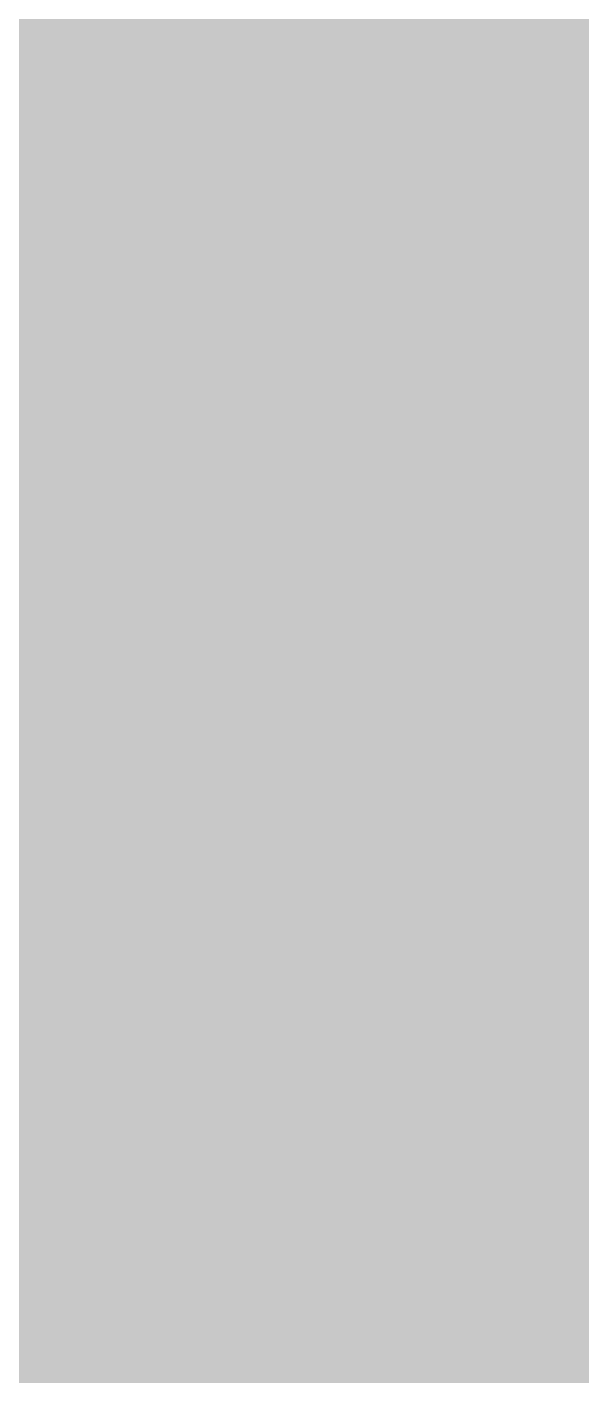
# Model space of a CAD drawing. Header units: millimetres. Extents: x 0 to 318, y 0 to 212.
# Drawn here: x 117.1 to 145.8, y 36.2 to 105.9 of the extents above; entities that cross this region are included whole.
import ezdxf

# ---------------------------------------------------------------- set-up
doc = ezdxf.new("R2010")
doc.units = ezdxf.units.MM

msp = doc.modelspace()

# ---------------------------------------------------------------- hatches: boundary and pattern name
for color, points in [(254, [(14.1633, 0.0536), (13.9878, 0.0533), (13.8125, 0.0559), (13.6373, 0.061), (13.462, 0.0686), (13.2893, 0.0787), (13.114, 0.0914), (12.9413, 0.1041), (12.7686, 0.1219), (12.5959, 0.1397), (12.4231, 0.16), (12.2504, 0.1829), (12.0777, 0.2057), (11.9075, 0.2337), (11.7373, 0.2616), (11.5672, 0.2921), (11.397, 0.3251), (11.2268, 0.3607), (11.0592, 0.3988), (10.8915, 0.4369), (10.7239, 0.4775), (10.5562, 0.5207), (10.3886, 0.5664), (10.2235, 0.6121), (10.0584, 0.6629), (9.8933, 0.7137), (9.7307, 0.7671), (9.5682, 0.8204), (9.4056, 0.8788), (9.2431, 0.9373), (9.083, 0.9982), (8.923, 1.0617), (8.763, 1.1252), (8.6055, 1.1938), (8.4455, 1.2624), (8.2906, 1.331), (8.1331, 1.4046), (7.9781, 1.4783), (7.8232, 1.5545), (7.6708, 1.6332), (7.5184, 1.7145), (7.366, 1.7958), (7.2161, 1.8796), (7.0663, 1.966), (6.919, 2.0523), (6.7716, 2.1438), (6.6243, 2.2352), (6.4795, 2.3266), (6.3348, 2.4232), (6.19, 2.5197), (6.0477, 2.6187), (5.908, 2.7178), (5.7683, 2.8194), (5.6286, 2.9235), (5.4915, 3.0302), (5.3543, 3.1369), (5.2197, 3.2461), (5.0851, 3.3579), (4.953, 3.4722), (4.8209, 3.5865), (4.6914, 3.7033), (4.5644, 3.8202), (4.4348, 3.9395), (4.3104, 4.0615), (4.1859, 4.1859), (4.0615, 4.3104), (3.9395, 4.4348), (3.8202, 4.5618), (3.7033, 4.6914), (3.5865, 4.8209), (3.4722, 4.953), (3.3579, 5.0851), (3.2487, 5.2197), (3.1369, 5.3543), (3.0302, 5.4915), (2.9235, 5.6286), (2.8194, 5.7683), (2.7178, 5.908), (2.6187, 6.0477), (2.5197, 6.19), (2.4232, 6.3348), (2.3266, 6.477), (2.2352, 6.6243), (2.1438, 6.7691), (2.0523, 6.9164), (1.966, 7.0663), (1.8796, 7.2161), (1.7958, 7.366), (1.7145, 7.5184), (1.6332, 7.6708), (1.5545, 7.8232), (1.4783, 7.9781), (1.4046, 8.1331), (1.331, 8.2906), (1.2598, 8.4455), (1.1913, 8.603), (1.1252, 8.763), (1.0592, 8.923), (0.9982, 9.083), (0.9373, 9.2431), (0.8763, 9.4056), (0.8204, 9.5682), (0.7645, 9.7307), (0.7112, 9.8933), (0.6604, 10.0584), (0.6121, 10.2235), (0.5639, 10.3911), (0.5207, 10.5562), (0.4775, 10.7239), (0.4343, 10.8915), (0.3962, 11.0592), (0.3607, 11.2268), (0.3251, 11.397), (0.2921, 11.5672), (0.2616, 11.7373), (0.2311, 11.9075), (0.2057, 12.0802), (0.1803, 12.2504), (0.1575, 12.4231), (0.1372, 12.5959), (0.1194, 12.7686), (0.1041, 12.9413), (0.0889, 13.1166), (0.0787, 13.2893), (0.0686, 13.4645), (0.061, 13.6373), (0.0559, 13.8125), (0.0508, 13.9878), (0.0508, 14.163), (0.0522, 197.6092), (0.0508, 197.7822), (0.0559, 197.9574), (0.061, 198.1327), (0.0686, 198.308), (0.0787, 198.4807), (0.0889, 198.6559), (0.1041, 198.8287), (0.1194, 199.0014), (0.1372, 199.1741), (0.1575, 199.3468), (0.1803, 199.5195), (0.2057, 199.6923), (0.2311, 199.8624), (0.2616, 200.0326), (0.2921, 200.2028), (0.3251, 200.373), (0.3607, 200.5432), (0.3962, 200.7108), (0.4343, 200.8784), (0.4775, 201.0461), (0.5207, 201.2137), (0.5639, 201.3814), (0.6121, 201.5465), (0.6604, 201.7116), (0.7112, 201.8767), (0.7645, 202.0392), (0.8204, 202.2018), (0.8763, 202.3643), (0.9373, 202.5269), (0.9982, 202.6869), (1.0592, 202.8469), (1.1252, 203.007), (1.1913, 203.1644), (1.2598, 203.3245), (1.331, 203.4794), (1.4046, 203.6369), (1.4783, 203.7918), (1.5545, 203.9468), (1.6332, 204.0992), (1.7145, 204.2516), (1.7958, 204.404), (1.8796, 204.5538), (1.966, 204.7037), (2.0523, 204.851), (2.1438, 204.9983), (2.2352, 205.1456), (2.3266, 205.2904), (2.4232, 205.4352), (2.5197, 205.58), (2.6187, 205.7222), (2.7178, 205.8619), (2.8194, 206.0016), (2.9235, 206.1413), (3.0302, 206.2785), (3.1369, 206.4156), (3.2487, 206.5503), (3.3579, 206.6849), (3.4722, 206.817), (3.5865, 206.949), (3.7033, 207.0786), (3.8202, 207.2056), (3.9395, 207.3351), (4.0615, 207.4596), (4.1859, 207.584), (4.3104, 207.7085), (4.4348, 207.8304), (4.5644, 207.9498), (4.6914, 208.0666), (4.8209, 208.1835), (4.953, 208.2978), (5.0851, 208.4121), (5.2197, 208.5213), (5.3543, 208.6331), (5.4915, 208.7397), (5.6286, 208.8464), (5.7683, 208.9506), (5.908, 209.0522), (6.0477, 209.1512), (6.19, 209.2503), (6.3348, 209.3468), (6.4795, 209.4433), (6.6243, 209.5348), (6.7716, 209.6262), (6.919, 209.7176), (7.0663, 209.804), (7.2161, 209.8904), (7.366, 209.9742), (7.5184, 210.0555), (7.6708, 210.1367), (7.8232, 210.2155), (7.9781, 210.2917), (8.1331, 210.3653), (8.2906, 210.439), (8.4455, 210.5101), (8.6055, 210.5787), (8.763, 210.6447), (8.923, 210.7108), (9.083, 210.7717), (9.2431, 210.8327), (9.4056, 210.8937), (9.5682, 210.9495), (9.7307, 211.0054), (9.8933, 211.0588), (10.0584, 211.1096), (10.2235, 211.1578), (10.3886, 211.2061), (10.5562, 211.2493), (10.7239, 211.2924), (10.8915, 211.3356), (11.0592, 211.3737), (11.2268, 211.4093), (11.397, 211.4448), (11.5672, 211.4779), (11.7373, 211.5083), (11.9075, 211.5388), (12.0777, 211.5642), (12.2504, 211.5896), (12.4231, 211.6125), (12.5959, 211.6328), (12.7686, 211.6506), (12.9413, 211.6658), (13.114, 211.6811), (13.2893, 211.6912), (13.462, 211.7014), (13.6373, 211.709), (13.8125, 211.7141), (13.9878, 211.7192), (14.163, 211.7192), (303.4411, 211.7203), (303.6164, 211.7192), (303.7891, 211.7141), (303.9643, 211.709), (304.1396, 211.7014), (304.3149, 211.6912), (304.4876, 211.6811), (304.6603, 211.6658), (304.8356, 211.6506), (305.0083, 211.6328), (305.181, 211.6125), (305.3512, 211.5896), (305.5239, 211.5642), (305.6941, 211.5388), (305.8668, 211.5083), (306.037, 211.4779), (306.2072, 211.4448), (306.3748, 211.4093), (306.545, 211.3737), (306.7126, 211.3356), (306.8803, 211.2924), (307.0479, 211.2493), (307.213, 211.2061), (307.3781, 211.1578), (307.5432, 211.1096), (307.7083, 211.0588), (307.8734, 211.0054), (308.036, 210.9495), (308.1985, 210.8937), (308.3611, 210.8327), (308.5211, 210.7717), (308.6811, 210.7108), (308.8411, 210.6447), (308.9986, 210.5787), (309.1561, 210.5101), (309.3136, 210.439), (309.4711, 210.3653), (309.626, 210.2917), (309.7784, 210.2155), (309.9333, 210.1367), (310.0857, 210.0555), (310.2381, 209.9742), (310.388, 209.8904), (310.5379, 209.804), (310.6852, 209.7176), (310.8325, 209.6262), (310.9798, 209.5348), (311.1246, 209.4433), (311.2694, 209.3468), (311.4116, 209.2503), (311.5539, 209.1512), (311.6961, 209.0522), (311.8358, 208.9506), (311.9755, 208.8464), (312.1127, 208.7397), (312.2473, 208.6331), (312.3844, 208.5213), (312.5165, 208.4121), (312.6511, 208.2978), (312.7807, 208.1835), (312.9128, 208.0666), (313.0398, 207.9498), (313.1668, 207.8304), (313.2938, 207.7085), (313.4182, 207.584), (313.5427, 207.4596), (313.6621, 207.3351), (313.784, 207.2056), (313.9008, 207.0786), (314.0177, 206.949), (314.132, 206.817), (314.2463, 206.6849), (314.3555, 206.5503), (314.4647, 206.4156), (314.5739, 206.2785), (314.6781, 206.1413), (314.7822, 206.0016), (314.8863, 205.8619), (314.9854, 205.7222), (315.0845, 205.58), (315.181, 205.4352), (315.275, 205.2904), (315.3689, 205.1456), (315.4604, 204.9983), (315.5493, 204.851), (315.6382, 204.7037), (315.7245, 204.5538), (315.8084, 204.404), (315.8896, 204.2516), (315.9684, 204.0992), (316.0471, 203.9468), (316.1233, 203.7918), (316.1995, 203.6369), (316.2706, 203.4794), (316.3418, 203.3245), (316.4103, 203.1644), (316.4764, 203.007), (316.5424, 202.8469), (316.6059, 202.6869), (316.6669, 202.5269), (316.7253, 202.3643), (316.7812, 202.2018), (316.8371, 202.0392), (316.8904, 201.8767), (316.9412, 201.7116), (316.9895, 201.5465), (317.0377, 201.3814), (317.0834, 201.2137), (317.1266, 201.0461), (317.1673, 200.8784), (317.2054, 200.7108), (317.2435, 200.5432), (317.2765, 200.373), (317.3095, 200.2028), (317.34, 200.0326), (317.3705, 199.8624), (317.3959, 199.6923), (317.4213, 199.5195), (317.4441, 199.3468), (317.4644, 199.1741), (317.4822, 199.0014), (317.4975, 198.8287), (317.5127, 198.6559), (317.5229, 198.4807), (317.533, 198.308), (317.5406, 198.1327), (317.5457, 197.9574), (317.5508, 197.7822), (317.5508, 197.6069), (317.5522, 14.1647), (317.5508, 13.9878), (317.5457, 13.8125), (317.5406, 13.6373), (317.533, 13.4645), (317.5229, 13.2893), (317.5127, 13.1166), (317.4975, 12.9413), (317.4822, 12.7686), (317.4644, 12.5959), (317.4441, 12.4231), (317.4213, 12.2504), (317.3959, 12.0802), (317.3705, 11.9075), (317.34, 11.7373), (317.3095, 11.5672), (317.2765, 11.397), (317.2435, 11.2268), (317.2054, 11.0592), (317.1673, 10.8915), (317.1266, 10.7239), (317.0834, 10.5562), (317.0377, 10.3911), (316.9895, 10.2235), (316.9412, 10.0584), (316.8904, 9.8933), (316.8371, 9.7307), (316.7812, 9.5682), (316.7253, 9.4056), (316.6669, 9.2431), (316.6059, 9.083), (316.5424, 8.923), (316.4764, 8.763), (316.4103, 8.603), (316.3418, 8.4455), (316.2706, 8.2906), (316.1995, 8.1331), (316.1233, 7.9781), (316.0471, 7.8232), (315.9684, 7.6708), (315.8896, 7.5184), (315.8084, 7.366), (315.7245, 7.2161), (315.6382, 7.0663), (315.5493, 6.9164), (315.4604, 6.7691), (315.3689, 6.6243), (315.275, 6.477), (315.181, 6.3348), (315.0845, 6.19), (314.9854, 6.0477), (314.8863, 5.908), (314.7822, 5.7683), (314.6781, 5.6286), (314.5739, 5.4915), (314.4647, 5.3543), (314.3555, 5.2197), (314.2463, 5.0851), (314.132, 4.953), (314.0177, 4.8209), (313.9008, 4.6914), (313.784, 4.5618), (313.6621, 4.4348), (313.5427, 4.3104), (313.4182, 4.1859), (313.2938, 4.0615), (313.1668, 3.9395), (313.0398, 3.8202), (312.9128, 3.7033), (312.7807, 3.5865), (312.6511, 3.4722), (312.5165, 3.3579), (312.3844, 3.2461), (312.2473, 3.1369), (312.1127, 3.0302), (311.9755, 2.9235), (311.8358, 2.8194), (311.6961, 2.7178), (311.5539, 2.6187), (311.4116, 2.5197), (311.2694, 2.4232), (311.1246, 2.3266), (310.9798, 2.2352), (310.8325, 2.1438), (310.6852, 2.0523), (310.5379, 1.966), (310.388, 1.8796), (310.2381, 1.7958), (310.0857, 1.7145), (309.9333, 1.6332), (309.7784, 1.5545), (309.626, 1.4783), (309.4711, 1.4046), (309.3136, 1.331), (309.1561, 1.2624), (308.9986, 1.1938), (308.8411, 1.1252), (308.6811, 1.0617), (308.5211, 0.9982), (308.3611, 0.9373), (308.1985, 0.8788), (308.036, 0.8204), (307.8734, 0.7671), (307.7083, 0.7137), (307.5432, 0.6629), (307.3781, 0.6121), (307.213, 0.5664), (307.0479, 0.5207), (306.8803, 0.4775), (306.7126, 0.4369), (306.545, 0.3988), (306.3748, 0.3607), (306.2072, 0.3251), (306.037, 0.2921), (305.8668, 0.2616), (305.6941, 0.2337), (305.5239, 0.2057), (305.3512, 0.1829), (305.181, 0.16), (305.0083, 0.1397), (304.8356, 0.1219), (304.6603, 0.1041), (304.4876, 0.0914), (304.3149, 0.0787), (304.1396, 0.0686), (303.9643, 0.061), (303.7891, 0.0559), (303.6164, 0.0533), (303.4411, 0.0533)]), (24, [(14.1633, 5.3453), (13.9344, 5.3467), (13.7084, 5.3543), (13.4849, 5.3696), (13.2613, 5.3899), (13.0378, 5.4153), (12.8194, 5.4458), (12.6009, 5.4813), (12.385, 5.522), (12.1717, 5.5702), (11.9583, 5.621), (11.7475, 5.6794), (11.5392, 5.7404), (11.3335, 5.8064), (11.1303, 5.8801), (10.9296, 5.9563), (10.729, 6.0376), (10.5334, 6.1239), (10.3378, 6.2128), (10.1473, 6.3094), (9.9593, 6.4084), (9.7714, 6.5126), (9.5885, 6.6218), (9.4082, 6.7335), (9.2304, 6.8504), (9.0576, 6.9698), (8.8849, 7.0968), (8.7173, 7.2238), (8.5522, 7.3584), (8.3896, 7.4955), (8.2321, 7.6352), (8.0772, 7.78), (7.9273, 7.9273), (7.7775, 8.0772), (7.6352, 8.2321), (7.493, 8.3922), (7.3558, 8.5522), (7.2238, 8.7173), (7.0942, 8.8875), (6.9698, 9.0576), (6.8504, 9.2329), (6.7335, 9.4107), (6.6192, 9.591), (6.5126, 9.7739), (6.4084, 9.9593), (6.3068, 10.1473), (6.2128, 10.3403), (6.1214, 10.5334), (6.035, 10.7315), (5.9538, 10.9296), (5.8776, 11.1303), (5.8064, 11.3335), (5.7404, 11.5418), (5.6769, 11.75), (5.621, 11.9583), (5.5677, 12.1717), (5.522, 12.385), (5.4813, 12.6009), (5.4432, 12.8194), (5.4127, 13.0404), (5.3873, 13.2613), (5.3696, 13.4849), (5.3543, 13.7084), (5.3467, 13.937), (5.3416, 14.163), (5.3439, 197.6092), (5.3467, 197.8355), (5.3543, 198.0616), (5.3696, 198.2851), (5.3873, 198.5086), (5.4127, 198.7321), (5.4432, 198.9506), (5.4813, 199.169), (5.522, 199.3849), (5.5677, 199.5983), (5.621, 199.8116), (5.6769, 200.0225), (5.7404, 200.2307), (5.8064, 200.4365), (5.8776, 200.6397), (5.9538, 200.8403), (6.035, 201.041), (6.1214, 201.2366), (6.2128, 201.4322), (6.3068, 201.6227), (6.4084, 201.8106), (6.5126, 201.9986), (6.6192, 202.1815), (6.7335, 202.3618), (6.8504, 202.5396), (6.9698, 202.7123), (7.0942, 202.885), (7.2238, 203.0527), (7.3558, 203.2178), (7.493, 203.3803), (7.6352, 203.5378), (7.7775, 203.6928), (7.9273, 203.8426), (8.0772, 203.9925), (8.2321, 204.1347), (8.3896, 204.277), (8.5522, 204.4141), (8.7173, 204.5462), (8.8849, 204.6757), (9.0576, 204.8002), (9.2304, 204.9196), (9.4082, 205.0364), (9.5885, 205.1507), (9.7714, 205.2574), (9.9593, 205.3615), (10.1473, 205.4631), (10.3378, 205.5571), (10.5334, 205.6486), (10.729, 205.7349), (10.9296, 205.8162), (11.1303, 205.8924), (11.3335, 205.9635), (11.5392, 206.0296), (11.7475, 206.0931), (11.9583, 206.1489), (12.1717, 206.2023), (12.385, 206.248), (12.6009, 206.2886), (12.8194, 206.3267), (13.0378, 206.3572), (13.2613, 206.3826), (13.4849, 206.4004), (13.7084, 206.4156), (13.9344, 206.4233), (14.163, 206.4283), (303.4411, 206.4286), (303.6672, 206.4233), (303.8932, 206.4156), (304.1193, 206.4004), (304.3428, 206.3826), (304.5638, 206.3572), (304.7822, 206.3267), (305.0007, 206.2886), (305.2166, 206.248), (305.4325, 206.2023), (305.6433, 206.1489), (305.8541, 206.0931), (306.0624, 206.0296), (306.2681, 205.9635), (306.4713, 205.8924), (306.6745, 205.8162), (306.8726, 205.7349), (307.0708, 205.6486), (307.2638, 205.5571), (307.4543, 205.4631), (307.6448, 205.3615), (307.8302, 205.2574), (308.0131, 205.1507), (308.1934, 205.0364), (308.3712, 204.9196), (308.5465, 204.8002), (308.7167, 204.6757), (308.8843, 204.5462), (309.0494, 204.4141), (309.212, 204.277), (309.3695, 204.1347), (309.5244, 203.9925), (309.6768, 203.8426), (309.8241, 203.6928), (309.9689, 203.5378), (310.1086, 203.3803), (310.2458, 203.2178), (310.3778, 203.0527), (310.5074, 202.885), (310.6318, 202.7123), (310.7538, 202.5396), (310.8706, 202.3618), (310.9824, 202.1815), (311.0916, 201.9986), (311.1957, 201.8106), (311.2948, 201.6227), (311.3888, 201.4322), (311.4802, 201.2366), (311.5666, 201.041), (311.6478, 200.8403), (311.724, 200.6397), (311.7952, 200.4365), (311.8637, 200.2307), (311.9247, 200.0225), (311.9806, 199.8116), (312.0339, 199.5983), (312.0796, 199.3849), (312.1203, 199.169), (312.1584, 198.9506), (312.1889, 198.7321), (312.2143, 198.5086), (312.2346, 198.2851), (312.2473, 198.0616), (312.2574, 197.8355), (312.26, 197.6069), (312.2605, 14.1647), (312.2574, 13.937), (312.2473, 13.7084), (312.2346, 13.4849), (312.2143, 13.2613), (312.1889, 13.0404), (312.1584, 12.8194), (312.1203, 12.6009), (312.0796, 12.385), (312.0339, 12.1717), (311.9806, 11.9583), (311.9247, 11.75), (311.8637, 11.5418), (311.7952, 11.3335), (311.724, 11.1303), (311.6478, 10.9296), (311.5666, 10.7315), (311.4802, 10.5334), (311.3888, 10.3403), (311.2948, 10.1473), (311.1957, 9.9593), (311.0916, 9.7739), (310.9824, 9.591), (310.8706, 9.4107), (310.7538, 9.2329), (310.6318, 9.0576), (310.5074, 8.8875), (310.3778, 8.7173), (310.2458, 8.5522), (310.1086, 8.3922), (309.9689, 8.2321), (309.8241, 8.0772), (309.6768, 7.9273), (309.5244, 7.78), (309.3695, 7.6352), (309.212, 7.4955), (309.0494, 7.3584), (308.8843, 7.2238), (308.7167, 7.0968), (308.5465, 6.9698), (308.3712, 6.8504), (308.1934, 6.7335), (308.0131, 6.6218), (307.8302, 6.5126), (307.6448, 6.4084), (307.4543, 6.3094), (307.2638, 6.2128), (307.0708, 6.1239), (306.8726, 6.0376), (306.6745, 5.9563), (306.4713, 5.8801), (306.2681, 5.8064), (306.0624, 5.7404), (305.8541, 5.6794), (305.6433, 5.621), (305.4325, 5.5702), (305.2166, 5.522), (305.0007, 5.4813), (304.7822, 5.4458), (304.5638, 5.4153), (304.3428, 5.3899), (304.1193, 5.3696), (303.8932, 5.3543), (303.6672, 5.3467), (303.4411, 5.3442)])]:
    msp.add_hatch(color=color).paths.add_polyline_path(points)
h = msp.add_hatch(color=254)
h.paths.add_polyline_path([(145.499, 63.1511), (145.499, 66.7699), (145.4963, 67.2363), (145.4887, 67.6961), (145.481, 68.1507), (145.4658, 68.5978), (145.448, 69.0372), (145.4252, 69.4715), (145.3998, 69.9008), (145.3667, 70.3199), (145.3312, 70.7339), (145.2931, 71.1429), (145.2474, 71.5416), (145.1991, 71.9353), (145.1458, 72.324), (145.0873, 72.7024), (145.0238, 73.0758), (144.9578, 73.4416), (144.8841, 73.8022), (144.8079, 74.1528), (144.7241, 74.4982), (144.6378, 74.8386), (144.5438, 75.1688), (144.4473, 75.4939), (144.3431, 75.8114), (144.2364, 76.1213), (144.1221, 76.4235), (144.0028, 76.7182), (143.8783, 77.0077), (143.7488, 77.2897), (143.6116, 77.564), (143.4719, 77.8307), (143.3246, 78.0898), (143.1722, 78.3412), (143.0147, 78.5876), (142.8496, 78.8238), (142.6794, 79.055), (142.5042, 79.2759), (142.3213, 79.4918), (142.1333, 79.7001), (141.9377, 79.9008), (141.7371, 80.0938), (141.5288, 80.2767), (141.3154, 80.4545), (141.097, 80.6247), (140.8709, 80.7872), (140.6373, 80.9422), (140.3985, 81.0895), (140.1521, 81.2292), (139.8981, 81.3613), (139.639, 81.4832), (139.3723, 81.6), (139.1006, 81.7067), (138.8186, 81.8083), (138.5316, 81.8998), (138.237, 81.9861), (137.9372, 82.0623), (137.6274, 82.1309), (137.3124, 82.1919), (136.9898, 82.2427), (136.6596, 82.2884), (136.3218, 82.3239), (135.9764, 82.3544), (135.6233, 82.3747), (135.2626, 82.3849), (134.8943, 82.39), (134.5311, 82.3849), (134.173, 82.3747), (133.8224, 82.3544), (133.4795, 82.3265), (133.1417, 82.2909), (132.809, 82.2452), (132.4813, 82.1944), (132.1638, 82.1334), (131.8489, 82.0649), (131.5415, 81.9887), (131.2393, 81.9023), (130.9446, 81.8109), (130.6551, 81.7093), (130.3706, 81.5975), (130.0937, 81.4807), (129.8219, 81.3537), (129.5578, 81.2165), (129.2962, 81.0743), (129.0447, 80.9219), (128.7958, 80.7593), (128.5545, 80.5917), (128.3183, 80.4113), (128.0897, 80.2259), (127.8636, 80.0303), (127.6477, 79.8246), (127.4343, 79.6112), (127.2286, 79.3877), (127.0279, 79.1566), (126.8324, 78.9178), (126.6419, 78.6689), (126.459, 78.4098), (126.2812, 78.1431), (126.1085, 77.8662), (125.9434, 77.5818), (125.7833, 77.2871), (125.6284, 76.9849), (125.4785, 76.6724), (125.3338, 76.3499), (125.1966, 76.0171), (125.0645, 75.6768), (124.9375, 75.3262), (124.8156, 74.9681), (124.7013, 74.5998), (124.5895, 74.2213), (124.4854, 73.8327), (124.3863, 73.4365), (124.2924, 73.0275), (124.206, 72.611), (124.1222, 72.1868), (124.046, 71.7499), (123.9723, 71.3054), (123.9063, 70.8482), (123.8453, 70.3834), (123.7894, 69.9084), (123.7412, 69.4233), (123.6955, 68.9305), (123.6548, 68.4251), (123.6218, 67.9094), (123.5939, 67.3862), (123.5685, 66.8503), (123.5507, 66.3067), (123.538, 65.7504), (123.5304, 65.1866), (123.5278, 64.61), (123.5329, 63.975), (123.5456, 63.3552), (123.5659, 62.7532), (123.5964, 62.164), (123.637, 61.5925), (123.6828, 61.0337), (123.7386, 60.4901), (123.8021, 59.9618), (123.8733, 59.4487), (123.952, 58.9509), (124.0384, 58.4657), (124.1298, 57.9933), (124.2314, 57.5361), (124.3406, 57.0916), (124.4549, 56.6623), (124.5768, 56.2432), (124.7064, 55.8394), (124.841, 55.4482), (124.9832, 55.0697), (125.1306, 54.704), (125.2855, 54.3484), (125.4455, 54.008), (125.6132, 53.6778), (125.7833, 53.3578), (125.9611, 53.053), (126.144, 52.7558), (126.3345, 52.4713), (126.5276, 52.1995), (126.7257, 51.9354), (126.9314, 51.6839), (127.1397, 51.4426), (127.3531, 51.2115), (127.5715, 50.9905), (127.7925, 50.7797), (128.0211, 50.5765), (128.2522, 50.386), (128.4859, 50.2031), (128.7247, 50.0278), (128.9685, 49.8627), (129.2123, 49.7078), (129.4638, 49.5605), (129.7153, 49.4208), (129.9718, 49.2887), (130.2309, 49.1668), (130.4925, 49.0525), (130.7592, 48.9433), (131.0259, 48.8442), (131.2951, 48.7502), (131.5669, 48.6664), (131.8438, 48.5877), (132.1206, 48.514), (132.3975, 48.448), (132.6794, 48.3895), (132.9614, 48.3362), (133.2433, 48.2879), (133.5303, 48.2473), (133.8174, 48.2117), (134.1044, 48.1813), (134.3914, 48.1559), (134.681, 48.1355), (134.9731, 48.1203), (135.2626, 48.1076), (135.5547, 48.1025), (135.8468, 48.1), (136.0094, 48.1025), (136.1719, 48.1051), (136.337, 48.1076), (136.4996, 48.1152), (136.6647, 48.1228), (136.8273, 48.133), (136.9898, 48.1432), (137.1524, 48.1559), (137.3149, 48.1711), (137.4775, 48.1889), (137.6401, 48.2041), (137.8001, 48.2244), (137.9626, 48.2448), (138.1227, 48.2676), (138.2827, 48.2905), (138.4427, 48.3159), (138.6002, 48.3413), (138.7602, 48.3692), (138.9177, 48.3972), (139.0726, 48.4276), (139.2301, 48.4581), (139.385, 48.4911), (139.54, 48.5242), (139.6949, 48.5597), (139.8473, 48.5953), (139.9997, 48.6308), (140.1521, 48.6689), (140.302, 48.707), (140.4518, 48.7451), (140.6017, 48.7858), (140.749, 48.829), (140.8938, 48.8696), (141.0386, 48.9128), (141.1834, 48.956), (141.3281, 49.0017), (141.4678, 49.0449), (141.6101, 49.0906), (141.7472, 49.1363), (141.8869, 49.1846), (142.0216, 49.2328), (142.1587, 49.2785), (142.2908, 49.3268), (142.4229, 49.3776), (142.555, 49.4259), (142.6845, 49.4767), (142.8115, 49.5249), (142.936, 49.5757), (143.0604, 49.6265), (143.1849, 49.6773), (143.3043, 49.7281), (143.4236, 49.7815), (143.543, 49.8323), (143.6573, 49.8831), (143.7716, 49.9339), (143.8834, 49.9872), (143.9926, 50.038), (144.1018, 50.0913), (144.2085, 50.1421), (144.3126, 50.1929), (144.4142, 50.2463), (144.5133, 50.2971), (144.6124, 50.3479), (144.7063, 50.3987), (144.8003, 50.4495), (142.959, 55.0869), (142.8471, 55.0316), (142.7378, 54.9808), (142.6286, 54.9275), (142.5169, 54.8767), (142.4076, 54.8259), (142.2984, 54.7776), (142.1892, 54.7294), (142.08, 54.6811), (141.9708, 54.6329), (141.8615, 54.5871), (141.7523, 54.5414), (141.6431, 54.4957), (141.5339, 54.4525), (141.4272, 54.4093), (141.318, 54.3662), (141.2088, 54.3255), (141.1021, 54.2849), (140.9929, 54.2442), (140.8862, 54.2036), (140.777, 54.1655), (140.6703, 54.1274), (140.5636, 54.0918), (140.4544, 54.0563), (140.3477, 54.0207), (140.241, 53.9852), (140.1343, 53.9521), (140.0277, 53.9191), (139.921, 53.8861), (139.8143, 53.8556), (139.7102, 53.8251), (139.6035, 53.7947), (139.4968, 53.7667), (139.3927, 53.7388), (139.286, 53.7134), (139.1818, 53.6854), (139.0777, 53.66), (138.971, 53.6372), (138.8669, 53.6118), (138.7627, 53.5889), (138.6586, 53.5686), (138.5545, 53.5457), (138.4503, 53.5254), (138.3462, 53.5076), (138.2446, 53.4899), (138.1404, 53.4721), (138.0388, 53.4543), (137.9347, 53.4391), (137.8331, 53.4238), (137.7315, 53.4086), (137.6299, 53.3959), (137.5283, 53.3832), (137.4267, 53.373), (137.3251, 53.3629), (137.2235, 53.3527), (137.1219, 53.3451), (137.0228, 53.3349), (136.9212, 53.3298), (136.8222, 53.3222), (136.7231, 53.3171), (136.6215, 53.3146), (136.5225, 53.3121), (136.4234, 53.3095), (136.3269, 53.307), (136.2278, 53.307), (136.0602, 53.307), (135.8976, 53.3095), (135.7325, 53.3121), (135.5725, 53.3146), (135.4099, 53.3197), (135.2525, 53.3273), (135.095, 53.3349), (134.9375, 53.3476), (134.7851, 53.3603), (134.6302, 53.3756), (134.4803, 53.3933), (134.3304, 53.4162), (134.1831, 53.4391), (134.0358, 53.467), (133.8936, 53.4975), (133.7513, 53.533), (133.6091, 53.5711), (133.4719, 53.6118), (133.3348, 53.6575), (133.2001, 53.7083), (133.0681, 53.7642), (132.936, 53.8251), (132.809, 53.8886), (132.682, 53.9598), (132.5575, 54.036), (132.4356, 54.1172), (132.3162, 54.2036), (132.1968, 54.295), (132.0825, 54.3941), (131.9682, 54.4982), (131.859, 54.61), (131.7498, 54.7268), (131.6457, 54.8513), (131.5415, 54.9834), (131.4399, 55.1231), (131.3409, 55.2704), (131.2469, 55.4228), (131.1529, 55.5854), (131.0615, 55.7555), (130.9726, 55.9333), (130.8887, 56.1188), (130.8049, 56.3143), (130.7262, 56.5175), (130.65, 56.7309), (130.5738, 56.9519), (130.5027, 57.183), (130.4341, 57.4243), (130.3706, 57.6732), (130.3071, 57.9349), (130.2487, 58.2041), (130.1902, 58.4835), (130.1369, 58.7756), (130.0886, 59.0753), (130.0404, 59.3877), (129.9972, 59.7129), (129.9566, 60.0456), (129.9185, 60.3936), (129.8854, 60.7492), (129.8524, 61.12), (129.827, 61.501), (129.8016, 61.8947), (129.7813, 62.3011), (129.7635, 62.7177), (129.7508, 63.1495)])
edge = h.paths.add_edge_path(flags=16)
edge.add_line((134.7682, 77.3751), (134.9299, 77.3735))
edge.add_line((134.9299, 77.3735), (135.0874, 77.3684))
edge.add_line((135.0874, 77.3684), (135.2448, 77.3608))
edge.add_line((135.2448, 77.3608), (135.3972, 77.3506))
edge.add_line((135.3972, 77.3506), (135.5446, 77.3354))
edge.add_line((135.5446, 77.3354), (135.6919, 77.3176))
edge.add_line((135.6919, 77.3176), (135.8341, 77.2973))
edge.add_line((135.8341, 77.2973), (135.9738, 77.2744))
edge.add_line((135.9738, 77.2744), (136.111, 77.2465))
edge.add_line((136.111, 77.2465), (136.2456, 77.2135))
edge.add_line((136.2456, 77.2135), (136.3777, 77.1804))
edge.add_line((136.3777, 77.1804), (136.5047, 77.1398))
edge.add_line((136.5047, 77.1398), (136.6291, 77.0966))
edge.add_line((136.6291, 77.0966), (136.7511, 77.0509))
edge.add_line((136.7511, 77.0509), (136.8704, 76.9976))
edge.add_line((136.8704, 76.9976), (136.9873, 76.9442))
edge.add_line((136.9873, 76.9442), (137.099, 76.8833))
edge.add_line((137.099, 76.8833), (137.2108, 76.8198))
edge.add_line((137.2108, 76.8198), (137.3175, 76.7512))
edge.add_line((137.3175, 76.7512), (137.4242, 76.6775))
edge.add_line((137.4242, 76.6775), (137.5258, 76.5988))
edge.add_line((137.5258, 76.5988), (137.6248, 76.515))
edge.add_line((137.6248, 76.515), (137.7213, 76.4286))
edge.add_line((137.7213, 76.4286), (137.8153, 76.3346))
edge.add_line((137.8153, 76.3346), (137.9068, 76.2381))
edge.add_line((137.9068, 76.2381), (137.9957, 76.134))
edge.add_line((137.9957, 76.134), (138.082, 76.0273))
edge.add_line((138.082, 76.0273), (138.1658, 75.913))
edge.add_line((138.1658, 75.913), (138.2471, 75.7936))
edge.add_line((138.2471, 75.7936), (138.3259, 75.6717))
edge.add_line((138.3259, 75.6717), (138.3995, 75.5396))
edge.add_line((138.3995, 75.5396), (138.4732, 75.405))
edge.add_line((138.4732, 75.405), (138.5443, 75.2627))
edge.add_line((138.5443, 75.2627), (138.6129, 75.1154))
edge.add_line((138.6129, 75.1154), (138.6789, 74.963))
edge.add_line((138.6789, 74.963), (138.7424, 74.803))
edge.add_line((138.7424, 74.803), (138.8034, 74.6379))
edge.add_line((138.8034, 74.6379), (138.8643, 74.4677))
edge.add_line((138.8643, 74.4677), (138.9202, 74.2899))
edge.add_line((138.9202, 74.2899), (138.9736, 74.1045))
edge.add_line((138.9736, 74.1045), (139.0269, 73.914))
edge.add_line((139.0269, 73.914), (139.0777, 73.7184))
edge.add_line((139.0777, 73.7184), (139.1234, 73.5127))
edge.add_line((139.1234, 73.5127), (139.1691, 73.3019))
edge.add_line((139.1691, 73.3019), (139.2123, 73.086))
edge.add_line((139.2123, 73.086), (139.253, 72.8599))
edge.add_line((139.253, 72.8599), (139.2936, 72.6288))
edge.add_line((139.2936, 72.6288), (139.3292, 72.39))
edge.add_line((139.3292, 72.39), (139.3647, 72.1436))
edge.add_line((139.3647, 72.1436), (139.3977, 71.8922))
edge.add_line((139.3977, 71.8922), (139.4282, 71.6305))
edge.add_line((139.4282, 71.6305), (139.4562, 71.3638))
edge.add_line((139.4562, 71.3638), (139.4841, 71.087))
edge.add_line((139.4841, 71.087), (139.5095, 70.805))
edge.add_line((139.5095, 70.805), (139.5324, 70.5129))
edge.add_line((139.5324, 70.5129), (139.5527, 70.2132))
edge.add_line((139.5527, 70.2132), (139.573, 69.9084))
edge.add_line((139.573, 69.9084), (139.5882, 69.5935))
edge.add_line((139.5882, 69.5935), (139.606, 69.2709))
edge.add_line((139.606, 69.2709), (139.6187, 68.9381))
edge.add_line((139.6187, 68.9381), (139.6314, 68.6003))
edge.add_line((139.6314, 68.6003), (139.6416, 68.2523))
edge.add_line((139.6416, 68.2523), (139.6492, 67.8942))
edge.add_line((139.6492, 67.8942), (139.6568, 67.531))
edge.add_line((139.6568, 67.531), (129.8152, 67.5319))
edge.add_line((129.8152, 67.5319), (129.8296, 67.9323))
edge.add_line((129.8296, 67.9323), (129.8473, 68.3235))
edge.add_line((129.8473, 68.3235), (129.8702, 68.7045))
edge.add_line((129.8702, 68.7045), (129.8931, 69.0753))
edge.add_line((129.8931, 69.0753), (129.9185, 69.4334))
edge.add_line((129.9185, 69.4334), (129.9464, 69.784))
edge.add_line((129.9464, 69.784), (129.9769, 70.1218))
edge.add_line((129.9769, 70.1218), (130.0074, 70.452))
edge.add_line((130.0074, 70.452), (130.0429, 70.7695))
edge.add_line((130.0429, 70.7695), (130.081, 71.0794))
edge.add_line((130.081, 71.0794), (130.1191, 71.3791))
edge.add_line((130.1191, 71.3791), (130.1598, 71.6686))
edge.add_line((130.1598, 71.6686), (130.2029, 71.9506))
edge.add_line((130.2029, 71.9506), (130.2487, 72.2224))
edge.add_line((130.2487, 72.2224), (130.2969, 72.484))
edge.add_line((130.2969, 72.484), (130.3477, 72.738))
edge.add_line((130.3477, 72.738), (130.3985, 72.9844))
edge.add_line((130.3985, 72.9844), (130.4519, 73.2206))
edge.add_line((130.4519, 73.2206), (130.5077, 73.4492))
edge.add_line((130.5077, 73.4492), (130.5662, 73.6676))
edge.add_line((130.5662, 73.6676), (130.6271, 73.881))
edge.add_line((130.6271, 73.881), (130.6881, 74.0842))
edge.add_line((130.6881, 74.0842), (130.7516, 74.2798))
edge.add_line((130.7516, 74.2798), (130.8176, 74.4677))
edge.add_line((130.8176, 74.4677), (130.8837, 74.6481))
edge.add_line((130.8837, 74.6481), (130.9548, 74.8208))
edge.add_line((130.9548, 74.8208), (131.0259, 74.9884))
edge.add_line((131.0259, 74.9884), (131.0996, 75.1459))
edge.add_line((131.0996, 75.1459), (131.1732, 75.2983))
edge.add_line((131.1732, 75.2983), (131.2494, 75.4431))
edge.add_line((131.2494, 75.4431), (131.3282, 75.5828))
edge.add_line((131.3282, 75.5828), (131.4094, 75.7149))
edge.add_line((131.4094, 75.7149), (131.4907, 75.8393))
edge.add_line((131.4907, 75.8393), (131.5745, 75.9587))
edge.add_line((131.5745, 75.9587), (131.6609, 76.073))
edge.add_line((131.6609, 76.073), (131.7473, 76.1797))
edge.add_line((131.7473, 76.1797), (131.8362, 76.2813))
edge.add_line((131.8362, 76.2813), (131.9251, 76.3778))
edge.add_line((131.9251, 76.3778), (132.019, 76.4692))
edge.add_line((132.019, 76.4692), (132.1105, 76.5531))
edge.add_line((132.1105, 76.5531), (132.207, 76.6343))
edge.add_line((132.207, 76.6343), (132.3035, 76.708))
edge.add_line((132.3035, 76.708), (132.4, 76.7791))
edge.add_line((132.4, 76.7791), (132.5016, 76.8426))
edge.add_line((132.5016, 76.8426), (132.6007, 76.9036))
edge.add_line((132.6007, 76.9036), (132.7048, 76.9595))
edge.add_line((132.7048, 76.9595), (132.8064, 77.0128))
edge.add_line((132.8064, 77.0128), (132.9131, 77.0585))
edge.add_line((132.9131, 77.0585), (133.0198, 77.1017))
edge.add_line((133.0198, 77.1017), (133.1265, 77.1423))
edge.add_line((133.1265, 77.1423), (133.2357, 77.1779))
edge.add_line((133.2357, 77.1779), (133.3475, 77.2109))
edge.add_line((133.3475, 77.2109), (133.4592, 77.2389))
edge.add_line((133.4592, 77.2389), (133.571, 77.2668))
edge.add_line((133.571, 77.2668), (133.6853, 77.2871))
edge.add_line((133.6853, 77.2871), (133.8021, 77.3074))
edge.add_line((133.8021, 77.3074), (133.919, 77.3252))
edge.add_line((133.919, 77.3252), (134.0358, 77.3379))
edge.add_line((134.0358, 77.3379), (134.1552, 77.3506))
edge.add_line((134.1552, 77.3506), (134.2746, 77.3582))
edge.add_line((134.2746, 77.3582), (134.3965, 77.3659))
edge.add_line((134.3965, 77.3659), (134.5184, 77.3709))
edge.add_line((134.5184, 77.3709), (134.6429, 77.3735))
edge.add_line((134.6429, 77.3735), (134.7673, 77.3735))

doc.saveas('drawing.dxf')
